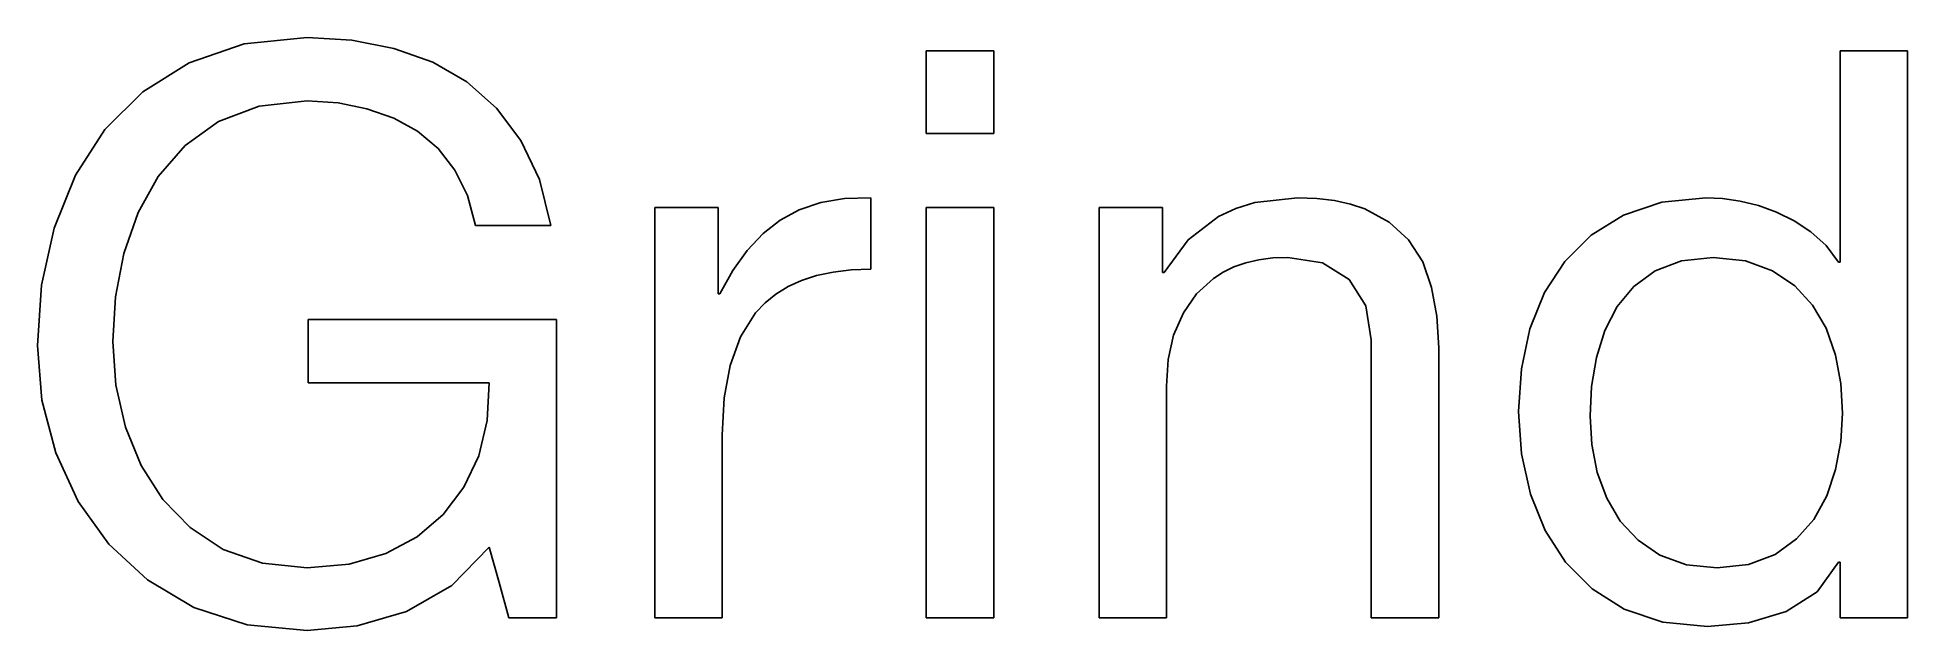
# Model space of a CAD drawing. Extents: x 0 to 24.9, y 0 to 7.9.
import ezdxf

# ---------------------------------------------------------------- set-up
doc = ezdxf.new("R2010")
doc.units = 0
doc.layers.add('Layer_1', color=7, linetype='CONTINUOUS')

msp = doc.modelspace()

# ---------------------------------------------------------------- linework, layer by layer
at = {"layer": 'Layer_1', "color": 7}
for p, q in [((2.754805, 7.821247), (2.021857, 7.567083)), ((3.598884, 7.90608), (2.754805, 7.821247)), ((4.19424, 7.868999), (3.598872, 7.906094)), ((3.598872, 7.906094), (3.598884, 7.90608)), ((4.752566, 7.757817), (4.19424, 7.868999)), ((5.271039, 7.577743), (4.752566, 7.757817)), ((2.021857, 7.567083), (1.407798, 7.180735)), ((5.726012, 7.312984), (5.271039, 7.577743)), ((11.85168, 7.725833), (11.85168, 7.175443)), ((12.301471, 7.725833), (11.85168, 7.725833)), ((12.751263, 7.725833), (12.301471, 7.725833)), ((12.751263, 7.175443), (12.751263, 7.725833)), ((24.036844, 7.725833), (24.036844, 6.318306)), ((24.486636, 7.725833), (24.036844, 7.725833)), ((24.936427, 7.725833), (24.486636, 7.725833)), ((24.936427, 3.947527), (24.936427, 7.725833)), ((6.123, 6.963963), (5.726012, 7.312984)), ((1.407798, 7.180735), (0.899583, 6.67797)), ((2.413209, 6.783804), (2.958414, 6.990407)), ((2.958414, 6.990407), (3.598872, 7.059413)), ((3.598872, 7.059413), (4.008978, 7.032969)), ((4.008978, 7.032969), (4.392622, 6.953594)), ((11.85168, 7.175443), (11.85168, 6.625054)), ((12.751263, 6.625054), (12.751263, 7.175443)), ((1.96876, 6.463611), (2.413209, 6.783804)), ((4.392622, 6.953594), (4.752512, 6.831781)), ((4.752512, 6.831781), (5.070066, 6.657041)), ((6.445899, 6.530261), (6.123, 6.963963)), ((0.899583, 6.67797), (0.508217, 6.069375)), ((5.070066, 6.657041), (5.342475, 6.426804)), ((6.694444, 6.014158), (6.445899, 6.530261)), ((11.85168, 6.625054), (12.301471, 6.625054)), ((12.301471, 6.625054), (12.751263, 6.625054)), ((1.608986, 6.053443), (1.96876, 6.463611)), ((5.342475, 6.426804), (5.567262, 6.138347)), ((24.036844, 6.318306), (24.036844, 4.910777)), ((0.508217, 6.069375), (0.22269, 5.365527)), ((1.341645, 5.574659), (1.608986, 6.053443)), ((5.567262, 6.138347), (5.736542, 5.799686)), ((6.847736, 5.397514), (6.694444, 6.014158)), ((5.736542, 5.799686), (5.842319, 5.397514)), ((10.761571, 5.757305), (10.44404, 5.704318)), ((11.110846, 5.767916), (10.761571, 5.757305)), ((11.110891, 5.529811), (11.110846, 5.767916)), ((16.801042, 5.767916), (16.233462, 5.705729)), ((16.800994, 5.767936), (16.800988, 5.767936)), ((16.800988, 5.767936), (16.801042, 5.767916)), ((17.059628, 5.758651), (16.800994, 5.767936)), ((17.295766, 5.730824), (17.059628, 5.758651)), ((22.248142, 5.767916), (21.660708, 5.709824)), ((22.467578, 5.757277), (22.248142, 5.767916)), ((22.702895, 5.72547), (22.467578, 5.757277)), ((1.153682, 5.027083), (1.341645, 5.574659)), ((8.655231, 5.641142), (8.231897, 5.641142)), ((8.231897, 5.641142), (8.231897, 2.905184)), ((9.078564, 5.641142), (8.655231, 5.641142)), ((9.078564, 5.35272), (9.078564, 5.641142)), ((10.158259, 5.608991), (9.904236, 5.471366)), ((10.44404, 5.704318), (10.158259, 5.608991)), ((11.110883, 5.291686), (11.110891, 5.529811)), ((11.85168, 5.641137), (11.85168, 2.905178)), ((12.301471, 5.641137), (11.85168, 5.641137)), ((12.751263, 5.641137), (12.301471, 5.641137)), ((12.751263, 2.905178), (12.751263, 5.641137)), ((14.578491, 5.641137), (14.155158, 5.641137)), ((14.155158, 5.641137), (14.155158, 2.905178)), ((15.001824, 5.641137), (14.578491, 5.641137)), ((15.001824, 5.424094), (15.001824, 5.641137)), ((15.747881, 5.519166), (15.344326, 5.208244)), ((15.980418, 5.627991), (15.747881, 5.519166)), ((16.233462, 5.705729), (15.980418, 5.627991)), ((17.509414, 5.684483), (17.295766, 5.730824)), ((17.700577, 5.619634), (17.509414, 5.684483)), ((18.026016, 5.442308), (17.700577, 5.619634)), ((21.147365, 5.535303), (20.718681, 5.270615)), ((21.660708, 5.709824), (21.147365, 5.535303)), ((22.946532, 5.667214), (22.702895, 5.72547)), ((23.190169, 5.577193), (22.946532, 5.667214)), ((23.425483, 5.463421), (23.190169, 5.577193)), ((0.22269, 5.365527), (0.055778, 4.603702)), ((5.842319, 5.397514), (6.345027, 5.397514)), ((6.345027, 5.397514), (6.847736, 5.397514)), ((9.078564, 5.064297), (9.078564, 5.35272)), ((9.675385, 5.290842), (9.465081, 5.066733)), ((9.904236, 5.471366), (9.675385, 5.290842)), ((11.110883, 5.053561), (11.110883, 5.291686)), ((15.001824, 5.207053), (15.001824, 5.424094)), ((18.28266, 5.206774), (18.026016, 5.442308)), ((20.718681, 5.270615), (20.364089, 4.92125)), ((23.644922, 5.31261), (23.425483, 5.463421)), ((23.84865, 5.132866), (23.644922, 5.31261)), ((1.042501, 4.447701), (1.153682, 5.027083)), ((9.078564, 4.775874), (9.078564, 5.064297)), ((9.465081, 5.066733), (9.2733, 4.798957)), ((11.110883, 4.815436), (11.110883, 5.053561)), ((15.001824, 4.99001), (15.001824, 5.207053)), ((15.001824, 4.77297), (15.001824, 4.99001)), ((15.344326, 5.208244), (15.022822, 4.77297)), ((18.47057, 4.915727), (18.28266, 5.206774)), ((24.015339, 4.910777), (23.84865, 5.132866)), ((9.078564, 4.487449), (9.078564, 4.775874)), ((9.2733, 4.798957), (9.100013, 4.487449)), ((10.390279, 4.731983), (10.610652, 4.778324)), ((10.610652, 4.778324), (10.850872, 4.806151)), ((10.850872, 4.806151), (11.110883, 4.815436)), ((15.007074, 4.77297), (15.001824, 4.77297)), ((15.012323, 4.77297), (15.007074, 4.77297)), ((15.017572, 4.77297), (15.012323, 4.77297)), ((15.022822, 4.77297), (15.017572, 4.77297)), ((15.681923, 4.69388), (15.812152, 4.777257)), ((15.812152, 4.777257), (15.954335, 4.847387)), ((15.954335, 4.847387), (16.11424, 4.903396)), ((16.11424, 4.903396), (16.287818, 4.942527)), ((16.287818, 4.942527), (16.47442, 4.966261)), ((16.47442, 4.966261), (16.674222, 4.974164)), ((16.674222, 4.974164), (17.137134, 4.89997)), ((17.137134, 4.89997), (17.488919, 4.677607)), ((18.589687, 4.571774), (18.47057, 4.915727)), ((20.364089, 4.92125), (20.094157, 4.505861)), ((21.284839, 4.585456), (21.570702, 4.79447)), ((21.570702, 4.79447), (21.92243, 4.929296)), ((21.92243, 4.929296), (22.342955, 4.974166)), ((22.342955, 4.974166), (22.34296, 4.974166)), ((22.34296, 4.974166), (22.774506, 4.929296)), ((22.774506, 4.929296), (23.137261, 4.79447)), ((23.137261, 4.79447), (23.433597, 4.595929)), ((24.026091, 4.910777), (24.015339, 4.910777)), ((24.036844, 4.910777), (24.026091, 4.910777)), ((0.055778, 4.603702), (0, 3.799527)), ((9.846008, 4.484644), (10.00861, 4.58448)), ((10.00861, 4.58448), (10.189803, 4.667143)), ((10.189803, 4.667143), (10.390279, 4.731983)), ((15.457139, 4.487443), (15.681923, 4.69388)), ((17.488919, 4.677607), (17.711282, 4.328414)), ((18.66118, 4.19083), (18.589687, 4.571774)), ((20.094157, 4.505861), (19.898312, 4.021666)), ((21.062482, 4.31822), (21.284839, 4.585456)), ((23.433597, 4.595929), (23.666427, 4.339166)), ((1.005405, 3.852443), (1.042501, 4.447701)), ((9.083926, 4.487449), (9.078564, 4.487449)), ((9.089288, 4.487449), (9.083926, 4.487449)), ((9.094651, 4.487449), (9.089288, 4.487449)), ((9.100013, 4.487449), (9.094651, 4.487449)), ((9.5763, 4.233339), (9.701925, 4.367606)), ((9.701925, 4.367606), (9.846008, 4.484644)), ((15.279813, 4.233277), (15.457139, 4.487443)), ((17.711282, 4.328414), (17.785472, 3.873384)), ((20.898493, 4.000672), (21.062482, 4.31822)), ((23.666427, 4.339166), (23.848771, 4.029498)), ((5.265759, 4.148443), (3.609357, 4.148443)), ((3.609357, 4.148443), (3.609357, 3.72511)), ((6.92216, 4.148443), (5.265759, 4.148443)), ((6.92216, 2.158833), (6.92216, 4.148443)), ((9.37505, 3.915898), (9.5763, 4.233339)), ((15.150112, 3.936777), (15.279813, 4.233277)), ((18.685056, 3.767551), (18.66118, 4.19083)), ((19.898312, 4.021666), (19.787131, 3.487152)), ((20.787425, 3.640777), (20.898493, 4.000672)), ((23.848771, 4.029498), (23.972904, 3.672193)), ((0, 3.799527), (0.06096, 3.071921)), ((1.047956, 3.270247), (1.005405, 3.852443)), ((9.237303, 3.534949), (9.37505, 3.915898)), ((15.078617, 3.613932), (15.150112, 3.936777)), ((17.785472, 3.873384), (17.785472, 2.021301)), ((18.685056, 1.968384), (18.685056, 3.767551)), ((24.936427, 0.16922), (24.936427, 3.947527)), ((3.609357, 3.72511), (3.609357, 3.301777)), ((9.157925, 3.100919), (9.237303, 3.534949)), ((15.054741, 3.259333), (15.078617, 3.613932)), ((20.723815, 3.254423), (20.787425, 3.640777)), ((23.972904, 3.672193), (24.044396, 3.293999)), ((1.175179, 2.70922), (1.047956, 3.270247)), ((3.609357, 3.301777), (4.815967, 3.301777)), ((4.815967, 3.301777), (6.022577, 3.301777)), ((6.022577, 3.301777), (5.998645, 2.799187)), ((15.054741, 1.714277), (15.054741, 3.259333)), ((19.787131, 3.487152), (19.750035, 2.920887)), ((20.702535, 2.8575), (20.723815, 3.254423)), ((24.044396, 3.293999), (24.068272, 2.899943)), ((0.06096, 3.071921), (0.243637, 2.370777)), ((9.131481, 2.603393), (9.157925, 3.100919)), ((5.998645, 2.799187), (5.884762, 2.328333)), ((8.231897, 2.905184), (8.231897, 0.169226)), ((11.85168, 2.905178), (11.85168, 0.16922)), ((12.751263, 0.16922), (12.751263, 2.905178)), ((14.155158, 2.905178), (14.155158, 0.16922)), ((19.750035, 2.920887), (19.789721, 2.354625)), ((20.726411, 2.479201), (20.702535, 2.8575)), ((24.068272, 2.899943), (24.044396, 2.521367)), ((1.384088, 2.198624), (1.175179, 2.70922)), ((9.131481, 1.386309), (9.131481, 2.603393)), ((24.044396, 2.521367), (23.972904, 2.148083)), ((0.243637, 2.370777), (0.542502, 1.722272)), ((5.884762, 2.328333), (5.686329, 1.910235)), ((19.789721, 2.354625), (19.908785, 1.82011)), ((20.797904, 2.106193), (20.726411, 2.479201)), ((1.672376, 1.74625), (1.384088, 2.198624)), ((6.92216, 0.16922), (6.92216, 2.158833)), ((17.785472, 2.021301), (17.785472, 0.169217)), ((20.927602, 1.764668), (20.797904, 2.106193)), ((23.972904, 2.148083), (23.859242, 1.796361)), ((2.037444, 1.373067), (1.672376, 1.74625)), ((5.686329, 1.910235), (5.408512, 1.545054)), ((18.685056, 0.169217), (18.685056, 1.968384)), ((19.908785, 1.82011), (20.104631, 1.333333)), ((21.104931, 1.460167), (20.927602, 1.764668)), ((23.859242, 1.796361), (23.687374, 1.481666)), ((0.542502, 1.722272), (0.9525, 1.15314)), ((5.408512, 1.545054), (5.064667, 1.251319)), ((15.054741, 0.16922), (15.054741, 1.714277)), ((2.476599, 1.079277), (2.037444, 1.373067)), ((5.064667, 1.251319), (4.646732, 1.02636)), ((9.131481, 0.169226), (9.131481, 1.386309)), ((20.104631, 1.333333), (20.374562, 0.910054)), ((21.343053, 1.203694), (21.104931, 1.460167)), ((23.687374, 1.481666), (23.457131, 1.222324)), ((0.9525, 1.15314), (1.4686, 0.67689)), ((3.000691, 0.896597), (2.476599, 1.079277)), ((4.646732, 1.02636), (4.157201, 0.883375)), ((5.525107, 0.600382), (6.022577, 1.11125)), ((6.022577, 1.11125), (6.154869, 0.640235)), ((21.634097, 1.005416), (21.343053, 1.203694)), ((21.988529, 0.878196), (21.634097, 1.005416)), ((23.168681, 1.015887), (22.816676, 0.880784)), ((23.457131, 1.222324), (23.168681, 1.015887)), ((3.598872, 0.83564), (3.000691, 0.896597)), ((4.157201, 0.883375), (3.598872, 0.83564)), ((20.374562, 0.910054), (20.729157, 0.558111)), ((22.395877, 0.83564), (21.988529, 0.878196)), ((22.816676, 0.880784), (22.395877, 0.83564)), ((23.729648, 0.518298), (24.015339, 0.910054)), ((24.015339, 0.910054), (24.026091, 0.910054)), ((24.026091, 0.910054), (24.036844, 0.910054)), ((24.036844, 0.910054), (24.036844, 0.539637)), ((1.4686, 0.67689), (2.085247, 0.306473)), ((4.9218, 0.253557), (5.525107, 0.600382)), ((6.154869, 0.640235), (6.28716, 0.16922)), ((20.729157, 0.558111), (21.157839, 0.285527)), ((23.316949, 0.253557), (23.729648, 0.518298)), ((24.036844, 0.539637), (24.036844, 0.16922)), ((2.085247, 0.306473), (2.797085, 0.076507)), ((4.262986, 0.06328), (4.9218, 0.253557)), ((21.157839, 0.285527), (21.673772, 0.111015)), ((22.816831, 0.102966), (23.316949, 0.253557)), ((2.797085, 0.076507), (3.598884, 0)), ((3.598884, 0), (4.262986, 0.06328)), ((6.28716, 0.16922), (6.60466, 0.16922)), ((6.60466, 0.16922), (6.92216, 0.16922)), ((8.231897, 0.169226), (8.681689, 0.169226)), ((8.681689, 0.169226), (9.131481, 0.169226)), ((11.85168, 0.16922), (12.301471, 0.16922)), ((12.301471, 0.16922), (12.751263, 0.16922)), ((14.155158, 0.16922), (14.604949, 0.16922)), ((14.604949, 0.16922), (15.054741, 0.16922)), ((17.785472, 0.169217), (18.235264, 0.169217)), ((18.235264, 0.169217), (18.685056, 0.169217)), ((21.673772, 0.111015), (22.269089, 0.052916)), ((22.269089, 0.052916), (22.816831, 0.102966)), ((24.036844, 0.16922), (24.486636, 0.16922)), ((24.486636, 0.16922), (24.936427, 0.16922))]:
    msp.add_line(p, q, dxfattribs=at)

doc.saveas('drawing.dxf')
